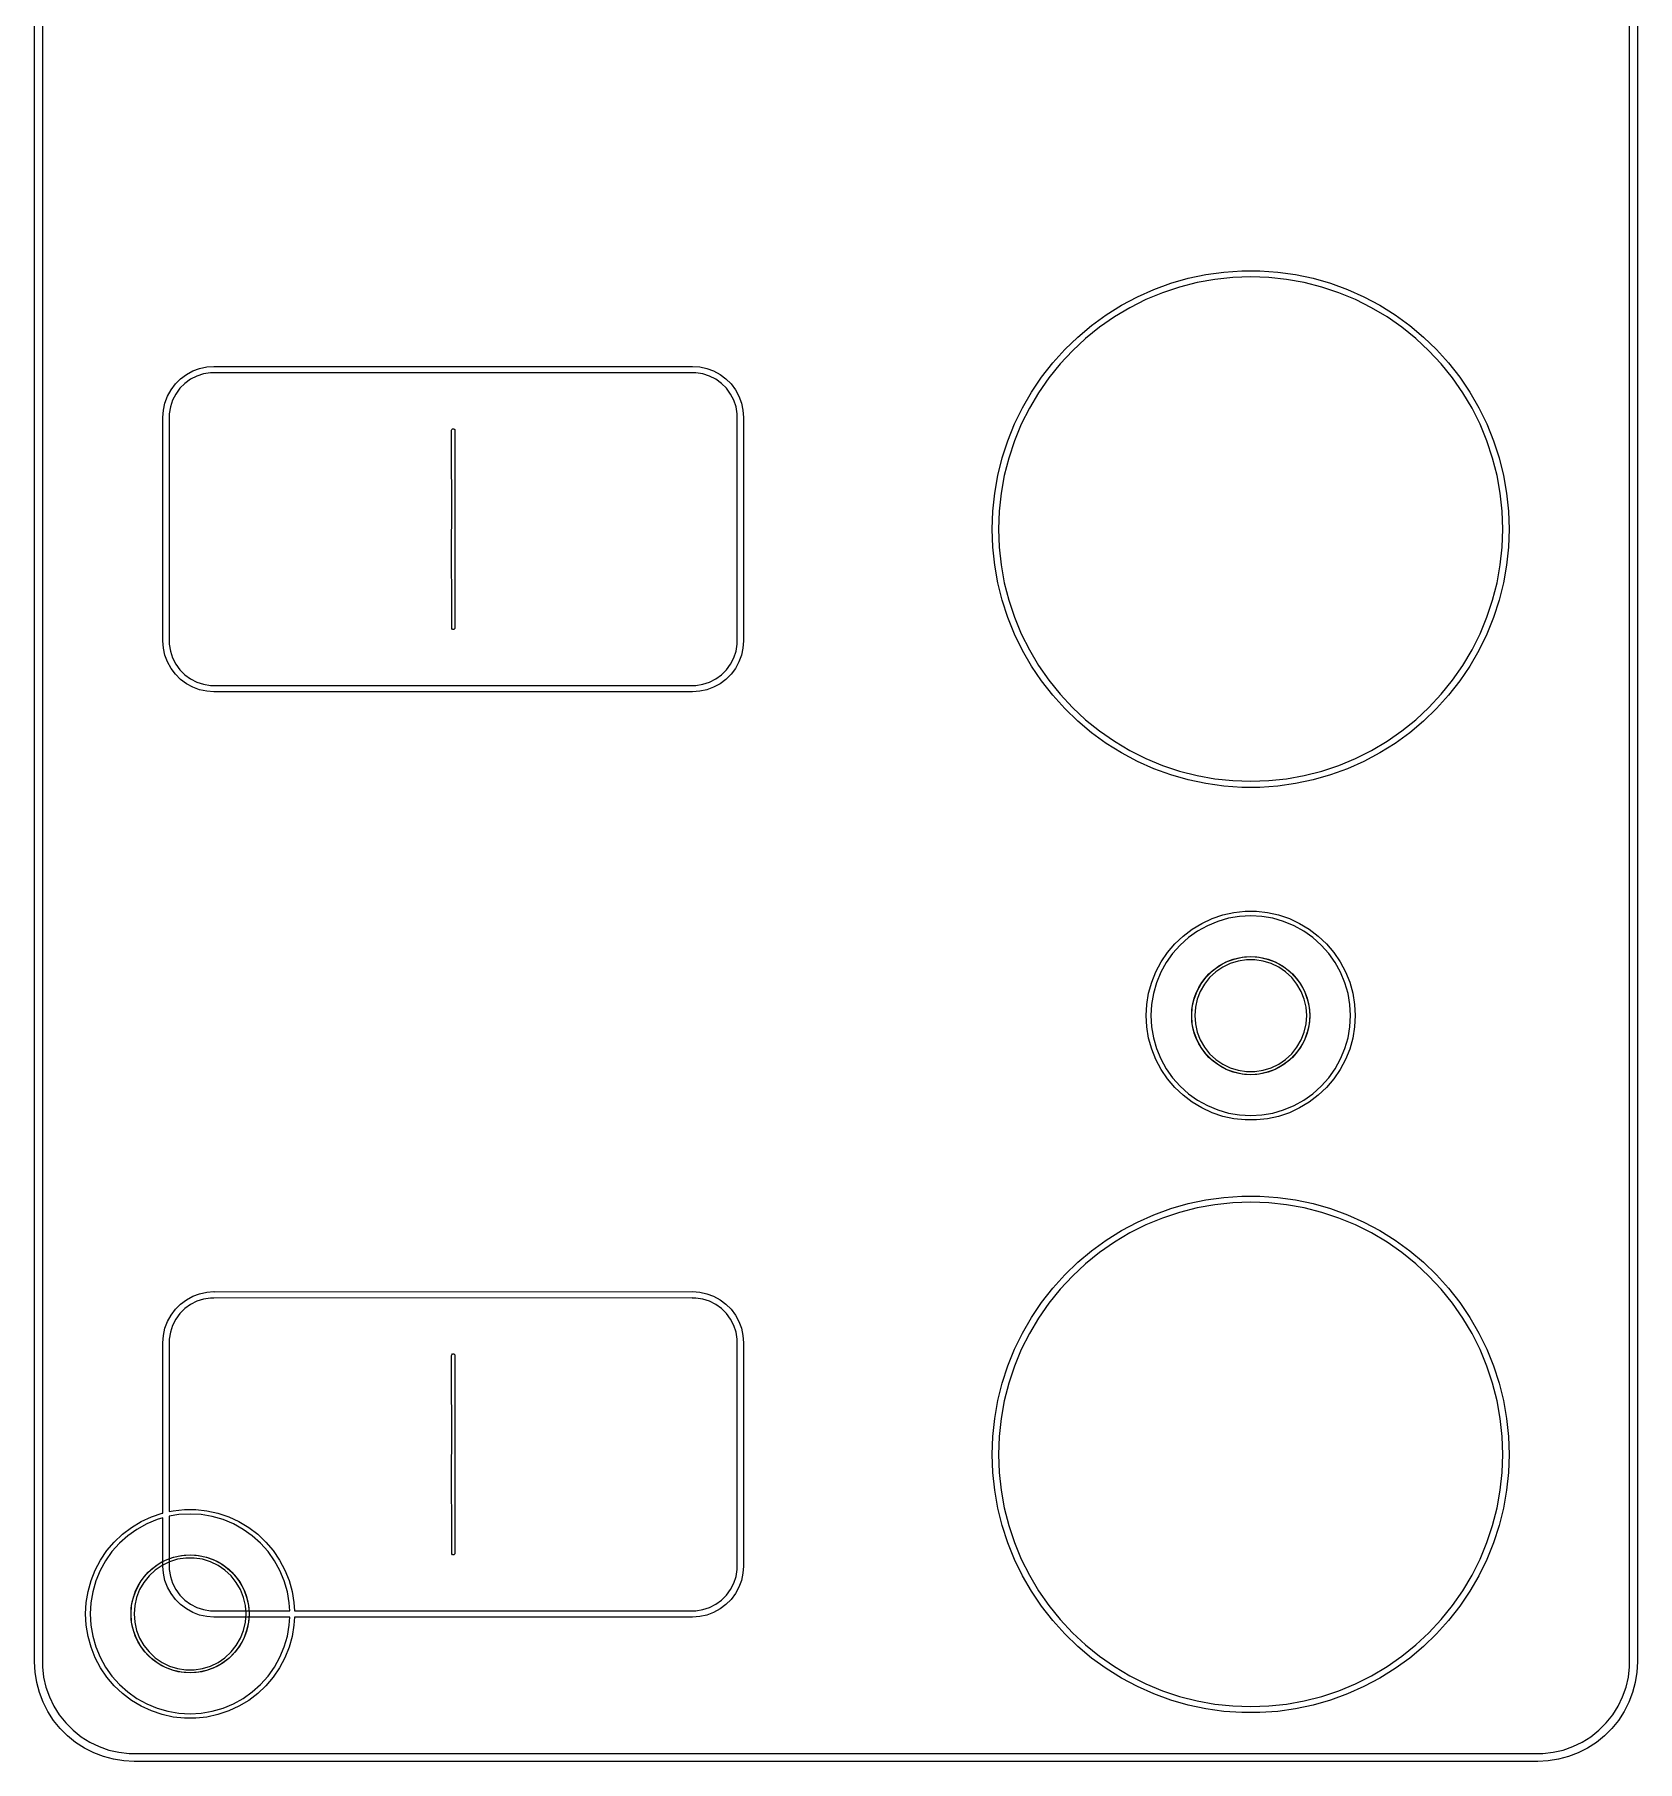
# Model space of a CAD drawing. Extents: x -25 to 25, y -54 to 54.
# Drawn here: x -25.1 to 25.1, y -54.1 to 0 of the extents above; entities that cross this region are included whole.
import ezdxf

# ---------------------------------------------------------------- set-up
doc = ezdxf.new("R2010")
doc.units = 0
doc.layers.add('BLACK', color=7, linetype='Continuous')
doc.layers.add('layer 1', color=1, linetype='Continuous', lineweight=25, true_color=0xff0000)

# ---------------------------------------------------------------- blocks, each defined once
blk = doc.blocks.new('block 1')
at = {"layer": 'BLACK', "linetype": 'Continuous', "flags": 128}
blk.add_lwpolyline([(1.837888, 2.710681), (2.12019, 2.496081), (2.377635, 2.252216), (2.607205, 1.981946), (2.806207, 1.688439), (2.972309, 1.375137), (3.103564, 1.045713), (3.198432, 0.704028), (3.255802, 0.35409), (3.275, 0), (3.255802, -0.35409), (3.198432, -0.704028), (3.103564, -1.045713), (2.972309, -1.375137), (2.806207, -1.688439), (2.607205, -1.981946), (2.377635, -2.252216), (2.12019, -2.496081), (1.837888, -2.710681), (1.534038, -2.893502), (1.212202, -3.042399), (0.876155, -3.155626), (0.529836, -3.231857), (0.177305, -3.270197), (-0.177305, -3.270197), (-0.529836, -3.231857), (-0.876155, -3.155626), (-1.212202, -3.042399), (-1.534038, -2.893502), (-1.837888, -2.710681), (-2.12019, -2.496081), (-2.377635, -2.252216), (-2.607205, -1.981946), (-2.806207, -1.688439), (-2.972309, -1.375137), (-3.103564, -1.045713), (-3.198432, -0.704028), (-3.255802, -0.35409), (-3.275, 0), (-3.255802, 0.35409), (-3.198432, 0.704028), (-3.103564, 1.045713), (-2.972309, 1.375137), (-2.806207, 1.688439), (-2.607205, 1.981946), (-2.377635, 2.252216), (-2.12019, 2.496081), (-1.837888, 2.710681), (-1.534038, 2.893502), (-1.212202, 3.042399), (-0.876155, 3.155626), (-0.529836, 3.231857), (-0.177305, 3.270197), (0.177305, 3.270197), (0.529836, 3.231857), (0.876155, 3.155626), (1.212202, 3.042399), (1.534038, 2.893502), (1.837888, 2.710681)], dxfattribs=at)
blk = doc.blocks.new('block 2')
at = {"layer": 'BLACK', "linetype": 'Continuous', "flags": 128}
blk.add_lwpolyline([(-1.581117, 0.761426), (-1.676941, 0.517268), (-1.735306, 0.261555), (-1.754907, 0), (-1.735306, -0.261555), (-1.676941, -0.517268), (-1.581117, -0.761426), (-1.449972, -0.988574), (-1.286438, -1.19364), (-1.094167, -1.372042), (-0.877453, -1.519794), (-0.64114, -1.633597), (-0.390504, -1.710908), (-0.131144, -1.75), (0.131144, -1.75), (0.390504, -1.710908), (0.64114, -1.633597), (0.877454, -1.519794), (1.094167, -1.372042), (1.286438, -1.19364), (1.449972, -0.988574), (1.581117, -0.761426), (1.676941, -0.517268), (1.735306, -0.261555), (1.754907, 0), (1.735306, 0.261555), (1.676941, 0.517268), (1.581117, 0.761426), (1.449972, 0.988574), (1.286438, 1.19364), (1.094167, 1.372042), (0.877454, 1.519794), (0.64114, 1.633597), (0.390504, 1.710908), (0.131144, 1.75), (-0.131144, 1.75), (-0.390504, 1.710908), (-0.64114, 1.633597), (-0.877453, 1.519794), (-1.094167, 1.372042), (-1.286438, 1.19364), (-1.449972, 0.988574)], close=True, dxfattribs=at)

msp = doc.modelspace()

# ---------------------------------------------------------------- linework, layer by layer
at = {"layer": 'BLACK', "linetype": 'Continuous'}
for p, q in [((-25.122599, -50.989479), (-25.125, 51)), ((-24.877402, 50.98948), (-24.875, -51)), ((24.877401, -50.989479), (24.875, 51)), ((25.122598, 50.98948), (25.125, -51)), ((11.040434, -7.640605), (11.593451, -7.523057)), ((11.593451, -7.523057), (12.15332, -7.444373)), ((12.15332, -7.444373), (12.717315, -7.404934)), ((12.717315, -7.404934), (13.282687, -7.404934)), ((13.282687, -7.404934), (13.846682, -7.444373)), ((13.846682, -7.444373), (14.406551, -7.523057)), ((14.406551, -7.523057), (14.959568, -7.640605)), ((9.449195, -8.219768), (9.965688, -7.989811)), ((10.237474, -8.093378), (9.71613, -8.309325)), ((9.965688, -7.989811), (10.496963, -7.796442)), ((10.772895, -7.915173), (10.237474, -8.093378)), ((10.496963, -7.796442), (11.040434, -7.640605)), ((11.319665, -7.775618), (10.772895, -7.915173)), ((11.874997, -7.675425), (11.319665, -7.775618)), ((12.436062, -7.615104), (11.874997, -7.675425)), ((13.000001, -7.594963), (12.436062, -7.615104)), ((13.56394, -7.615104), (13.000001, -7.594963)), ((14.125005, -7.675425), (13.56394, -7.615104)), ((14.680337, -7.775618), (14.125005, -7.675425)), ((15.227107, -7.915173), (14.680337, -7.775618)), ((14.959568, -7.640605), (15.503039, -7.796442)), ((15.762528, -8.093378), (15.227107, -7.915173)), ((15.503039, -7.796442), (16.034314, -7.989811)), ((16.283872, -8.309325), (15.762528, -8.093378)), ((16.034314, -7.989811), (16.550807, -8.219768)), ((8.470538, -8.784796), (8.950001, -8.485194)), ((9.21152, -8.561915), (8.726215, -8.84986)), ((8.950001, -8.485194), (9.449195, -8.219768)), ((9.71613, -8.309325), (9.21152, -8.561915)), ((16.788482, -8.561915), (16.283872, -8.309325)), ((16.550807, -8.219768), (17.050001, -8.485194)), ((17.273787, -8.84986), (16.788482, -8.561915)), ((17.050001, -8.485194), (17.529464, -8.784796)), ((7.580043, -9.480527), (8.013143, -9.117113)), ((8.262689, -9.171692), (7.823303, -9.525772)), ((8.013143, -9.117113), (8.470538, -8.784796)), ((8.726215, -8.84986), (8.262689, -9.171692)), ((17.737313, -9.171692), (17.273787, -8.84986)), ((17.529464, -8.784796), (17.986859, -9.117113)), ((18.176699, -9.525772), (17.737313, -9.171692)), ((17.986859, -9.117113), (18.419959, -9.480527)), ((7.173349, -9.873267), (7.580043, -9.480527)), ((7.823303, -9.525772), (7.410296, -9.910295)), ((18.589706, -9.910295), (18.176699, -9.525772)), ((18.419959, -9.480527), (18.826653, -9.873267)), ((6.795041, -10.29342), (7.173349, -9.873267)), ((7.410296, -9.910295), (7.025773, -10.323302)), ((18.974229, -10.323302), (18.589706, -9.910295)), ((18.826653, -9.873267), (19.204961, -10.29342)), ((-20.7092, -10.952222), (-20.547778, -10.7908)), ((-20.547778, -10.7908), (-20.365026, -10.653994)), ((-20.23376, -10.802612), (-20.412039, -10.932139)), ((-20.365026, -10.653994), (-20.164664, -10.544588)), ((-20.037414, -10.702568), (-20.23376, -10.802612)), ((-20.164664, -10.544588), (-19.950772, -10.46481)), ((-19.827834, -10.634472), (-20.037414, -10.702568)), ((-19.950772, -10.46481), (-19.727704, -10.416285)), ((-19.610182, -10.599999), (-19.827834, -10.634472)), ((-19.727704, -10.416285), (-19.5, -10.399999)), ((-19.50001, -10.599999), (-19.610182, -10.599999)), ((-19.5, -10.6), (-19.50001, -10.599999)), ((-19.5, -10.399999), (-19.5, -10.4)), ((-19.5, -10.4), (-19.492844, -10.401917)), ((-4.507157, -10.598082), (-19.5, -10.6)), ((-19.492844, -10.401917), (-4.5, -10.4)), ((-4.5, -10.6), (-4.507157, -10.598082)), ((-4.5, -10.4), (-4.272296, -10.416286)), ((-4.389818, -10.6), (-4.5, -10.6)), ((-4.172166, -10.634473), (-4.389818, -10.6)), ((-4.272296, -10.416286), (-4.049228, -10.464811)), ((-3.962587, -10.702569), (-4.172166, -10.634473)), ((-4.049228, -10.464811), (-3.835336, -10.544589)), ((-3.76624, -10.802613), (-3.962587, -10.702569)), ((-3.835336, -10.544589), (-3.634975, -10.653994)), ((-3.587961, -10.93214), (-3.76624, -10.802613)), ((-3.634975, -10.653994), (-3.452223, -10.790801)), ((-3.452223, -10.790801), (-3.290801, -10.952223)), ((6.130811, -11.207654), (6.446963, -10.738939)), ((6.671693, -10.762688), (6.349861, -11.226214)), ((6.446963, -10.738939), (6.795041, -10.29342)), ((7.025773, -10.323302), (6.671693, -10.762688)), ((19.328309, -10.762688), (18.974229, -10.323302)), ((19.204961, -10.29342), (19.553039, -10.738939)), ((19.650141, -11.226214), (19.328309, -10.762688)), ((19.553039, -10.738939), (19.869191, -11.207654)), ((-21.03519, -11.549228), (-20.955412, -11.335336)), ((-20.955412, -11.335336), (-20.846006, -11.134974)), ((-20.846006, -11.134974), (-20.7092, -10.952222)), ((-20.697388, -11.26624), (-20.797432, -11.462586)), ((-20.567861, -11.087961), (-20.697388, -11.26624)), ((-20.412039, -10.932139), (-20.567861, -11.087961)), ((-3.43214, -11.087961), (-3.587961, -10.93214)), ((-3.302613, -11.26624), (-3.43214, -11.087961)), ((-3.202569, -11.462587), (-3.302613, -11.26624)), ((-3.290801, -10.952223), (-3.153994, -11.134975)), ((-3.153994, -11.134975), (-3.044589, -11.335336)), ((-3.044589, -11.335336), (-2.964811, -11.549228)), ((5.848125, -11.69728), (6.130811, -11.207654)), ((6.349861, -11.226214), (6.061916, -11.711519)), ((19.938086, -11.711519), (19.650141, -11.226214)), ((19.869191, -11.207654), (20.151877, -11.69728)), ((-21.100001, -12), (-21.083715, -11.772296)), ((-21.083715, -11.772296), (-21.03519, -11.549228)), ((-20.865528, -11.672166), (-20.900001, -11.889818)), ((-20.900001, -11.889818), (-20.900001, -12)), ((-20.797432, -11.462586), (-20.865528, -11.672166)), ((-3.134473, -11.672166), (-3.202569, -11.462587)), ((-3.1, -11.889818), (-3.134473, -11.672166)), ((-3.1, -12), (-3.1, -11.889818)), ((-2.964811, -11.549228), (-2.916286, -11.772296)), ((-2.916286, -11.772296), (-2.9, -12)), ((5.600283, -12.205433), (5.848125, -11.69728)), ((6.061916, -11.711519), (5.809326, -12.216129)), ((20.190676, -12.216129), (19.938086, -11.711519)), ((20.151877, -11.69728), (20.399719, -12.205433)), ((-21.098088, -18.992861), (-21.100001, -12)), ((-20.900001, -12), (-20.901915, -12.007142)), ((-20.901915, -12.007142), (-20.900002, -18.999996)), ((-12.05, -12.4), (-12.046194, -12.380866)), ((-12.046241, -15.481099), (-12.05, -12.4)), ((-12.046194, -12.380866), (-12.019134, -12.353806)), ((-12.019134, -12.353806), (-11.980866, -12.353806)), ((-11.980866, -12.353806), (-11.953806, -12.380866)), ((-11.953806, -12.380866), (-11.95, -15.5)), ((-3.098087, -18.992857), (-3.1, -12)), ((-2.9, -12), (-2.901914, -12.007142)), ((-2.901914, -12.007142), (-2.9, -19)), ((5.388491, -12.729637), (5.600283, -12.205433)), ((5.809326, -12.216129), (5.593379, -12.737473)), ((20.406623, -12.737473), (20.190676, -12.216129)), ((20.399719, -12.205433), (20.611511, -12.729637)), ((5.213781, -13.267337), (5.388491, -12.729637)), ((5.593379, -12.737473), (5.415174, -13.272894)), ((20.584828, -13.272894), (20.406623, -12.737473)), ((20.611511, -12.729637), (20.786221, -13.267337)), ((5.077005, -13.815915), (5.213781, -13.267337)), ((5.415174, -13.272894), (5.275619, -13.819664)), ((20.724383, -13.819664), (20.584828, -13.272894)), ((20.786221, -13.267337), (20.922997, -13.815915)), ((4.97883, -14.372698), (5.077005, -13.815915)), ((5.275619, -13.819664), (5.175426, -14.374996)), ((20.824576, -14.374996), (20.724383, -13.819664)), ((20.922997, -13.815915), (21.021172, -14.372698)), ((4.919732, -14.934973), (4.97883, -14.372698)), ((5.175426, -14.374996), (5.115105, -14.936061)), ((20.884897, -14.936061), (20.824576, -14.374996)), ((21.021172, -14.372698), (21.08027, -14.934973)), ((4.900001, -15.5), (4.919732, -14.934973)), ((5.115105, -14.936061), (5.094964, -15.5)), ((20.905038, -15.5), (20.884897, -14.936061)), ((21.08027, -14.934973), (21.100001, -15.5)), ((-12.05, -15.5), (-12.046241, -15.481099)), ((-12.046194, -18.619134), (-12.05, -15.5)), ((-11.95, -15.5), (-11.95376, -15.5189)), ((-11.95376, -15.5189), (-11.95, -18.6)), ((4.919732, -16.065027), (4.900001, -15.5)), ((5.094964, -15.5), (5.115105, -16.063939)), ((20.884897, -16.063939), (20.905038, -15.5)), ((21.100001, -15.5), (21.08027, -16.065027)), ((4.97883, -16.627302), (4.919732, -16.065027)), ((5.115105, -16.063939), (5.175426, -16.625004)), ((20.824576, -16.625004), (20.884897, -16.063939)), ((21.08027, -16.065027), (21.021172, -16.627302)), ((5.077005, -17.184085), (4.97883, -16.627302)), ((5.175426, -16.625004), (5.275619, -17.180336)), ((20.724383, -17.180336), (20.824576, -16.625004)), ((21.021172, -16.627302), (20.922997, -17.184085)), ((5.213781, -17.732663), (5.077005, -17.184085)), ((5.275619, -17.180336), (5.415174, -17.727106)), ((20.584828, -17.727106), (20.724383, -17.180336)), ((20.922997, -17.184085), (20.786221, -17.732663)), ((5.388491, -18.270363), (5.213781, -17.732663)), ((5.415174, -17.727106), (5.593379, -18.262527)), ((20.406623, -18.262527), (20.584828, -17.727106)), ((20.786221, -17.732663), (20.611511, -18.270363)), ((5.600283, -18.794567), (5.388491, -18.270363)), ((5.593379, -18.262527), (5.809326, -18.783871)), ((20.190676, -18.783871), (20.406623, -18.262527)), ((20.611511, -18.270363), (20.399719, -18.794567)), ((-12.019134, -18.646194), (-12.046194, -18.619134)), ((-11.980866, -18.646194), (-12.019134, -18.646194)), ((-11.953806, -18.619134), (-11.980866, -18.646194)), ((-11.95, -18.6), (-11.953806, -18.619134)), ((5.848125, -19.30272), (5.600283, -18.794567)), ((5.809326, -18.783871), (6.061916, -19.288481)), ((19.938086, -19.288481), (20.190676, -18.783871)), ((20.399719, -18.794567), (20.151877, -19.30272)), ((-21.1, -19), (-21.098088, -18.992861)), ((-21.083714, -19.227704), (-21.1, -19)), ((-21.035189, -19.450772), (-21.083714, -19.227704)), ((-20.955411, -19.664664), (-21.035189, -19.450772)), ((-20.900002, -18.999996), (-20.9, -19)), ((-20.9, -19), (-20.9, -19.110182)), ((-20.9, -19.110182), (-20.865527, -19.327834)), ((-20.865527, -19.327834), (-20.797431, -19.537413)), ((-3.202569, -19.537413), (-3.134473, -19.327834)), ((-3.134473, -19.327834), (-3.1, -19.110182)), ((-3.1, -19), (-3.098087, -18.992857)), ((-3.1, -19.110182), (-3.1, -19)), ((-2.964811, -19.450772), (-3.044589, -19.664664)), ((-2.916286, -19.227704), (-2.964811, -19.450772)), ((-2.9, -19), (-2.916286, -19.227704)), ((6.130811, -19.792346), (5.848125, -19.30272)), ((6.061916, -19.288481), (6.349861, -19.773786)), ((19.650141, -19.773786), (19.938086, -19.288481)), ((20.151877, -19.30272), (19.869191, -19.792346)), ((-20.846006, -19.865025), (-20.955411, -19.664664)), ((-20.709199, -20.047777), (-20.846006, -19.865025)), ((-20.797431, -19.537413), (-20.697387, -19.73376)), ((-20.697387, -19.73376), (-20.56786, -19.912039)), ((-20.56786, -19.912039), (-20.412039, -20.06786)), ((-3.587961, -20.06786), (-3.43214, -19.912039)), ((-3.43214, -19.912039), (-3.302613, -19.73376)), ((-3.302613, -19.73376), (-3.202569, -19.537413)), ((-3.153994, -19.865025), (-3.290801, -20.047777)), ((-3.044589, -19.664664), (-3.153994, -19.865025)), ((6.446963, -20.261061), (6.130811, -19.792346)), ((6.349861, -19.773786), (6.671693, -20.237312)), ((19.328309, -20.237312), (19.650141, -19.773786)), ((19.869191, -19.792346), (19.553039, -20.261061)), ((-20.547777, -20.209199), (-20.709199, -20.047777)), ((-20.365025, -20.346006), (-20.547777, -20.209199)), ((-20.412039, -20.06786), (-20.23376, -20.197387)), ((-20.164664, -20.455411), (-20.365025, -20.346006)), ((-20.23376, -20.197387), (-20.037413, -20.297431)), ((-19.950772, -20.535189), (-20.164664, -20.455411)), ((-20.037413, -20.297431), (-19.827834, -20.365527)), ((-19.727704, -20.583714), (-19.950772, -20.535189)), ((-19.827834, -20.365527), (-19.610182, -20.4)), ((-19.610182, -20.4), (-19.5, -20.4)), ((-19.5, -20.4), (-19.492844, -20.401917)), ((-19.492844, -20.401917), (-4.5, -20.4)), ((-4.5, -20.4), (-4.389818, -20.4)), ((-4.389818, -20.4), (-4.172166, -20.365527)), ((-4.049228, -20.535189), (-4.272296, -20.583714)), ((-4.172166, -20.365527), (-3.962587, -20.297431)), ((-3.835336, -20.455411), (-4.049228, -20.535189)), ((-3.962587, -20.297431), (-3.76624, -20.197387)), ((-3.634975, -20.346006), (-3.835336, -20.455411)), ((-3.76624, -20.197387), (-3.587961, -20.06786)), ((-3.452223, -20.209199), (-3.634975, -20.346006)), ((-3.290801, -20.047777), (-3.452223, -20.209199)), ((6.795041, -20.70658), (6.446963, -20.261061)), ((6.671693, -20.237312), (7.025773, -20.676698)), ((18.974229, -20.676698), (19.328309, -20.237312)), ((19.553039, -20.261061), (19.204961, -20.70658)), ((-19.5, -20.6), (-19.727704, -20.583714)), ((-4.507157, -20.598082), (-19.5, -20.6)), ((-4.5, -20.6), (-4.507157, -20.598082)), ((-4.272296, -20.583714), (-4.5, -20.6)), ((7.173349, -21.126733), (6.795041, -20.70658)), ((7.025773, -20.676698), (7.410296, -21.089705)), ((7.410296, -21.089705), (7.823303, -21.474228)), ((18.176699, -21.474228), (18.589706, -21.089705)), ((18.589706, -21.089705), (18.974229, -20.676698)), ((19.204961, -20.70658), (18.826653, -21.126733)), ((7.580043, -21.519473), (7.173349, -21.126733)), ((8.013143, -21.882887), (7.580043, -21.519473)), ((7.823303, -21.474228), (8.262689, -21.828308)), ((17.737313, -21.828308), (18.176699, -21.474228)), ((18.419959, -21.519473), (17.986859, -21.882887)), ((18.826653, -21.126733), (18.419959, -21.519473)), ((8.470538, -22.215204), (8.013143, -21.882887)), ((8.262689, -21.828308), (8.726215, -22.15014)), ((8.726215, -22.15014), (9.21152, -22.438085)), ((16.788482, -22.438085), (17.273787, -22.15014)), ((17.273787, -22.15014), (17.737313, -21.828308)), ((17.986859, -21.882887), (17.529464, -22.215204)), ((8.950001, -22.514806), (8.470538, -22.215204)), ((9.449195, -22.780232), (8.950001, -22.514806)), ((9.21152, -22.438085), (9.71613, -22.690675)), ((9.71613, -22.690675), (10.237474, -22.906622)), ((15.762528, -22.906622), (16.283872, -22.690675)), ((16.283872, -22.690675), (16.788482, -22.438085)), ((17.050001, -22.514806), (16.550807, -22.780232)), ((17.529464, -22.215204), (17.050001, -22.514806)), ((9.965688, -23.010189), (9.449195, -22.780232)), ((10.496963, -23.203558), (9.965688, -23.010189)), ((10.237474, -22.906622), (10.772895, -23.084827)), ((11.040434, -23.359395), (10.496963, -23.203558)), ((10.772895, -23.084827), (11.319665, -23.224382)), ((11.319665, -23.224382), (11.874997, -23.324575)), ((14.125005, -23.324575), (14.680337, -23.224382)), ((14.680337, -23.224382), (15.227107, -23.084827)), ((15.503039, -23.203558), (14.959568, -23.359395)), ((15.227107, -23.084827), (15.762528, -22.906622)), ((16.034314, -23.010189), (15.503039, -23.203558)), ((16.550807, -22.780232), (16.034314, -23.010189)), ((11.593451, -23.476943), (11.040434, -23.359395)), ((12.15332, -23.555627), (11.593451, -23.476943)), ((11.874997, -23.324575), (12.436062, -23.384896)), ((12.717315, -23.595066), (12.15332, -23.555627)), ((12.436062, -23.384896), (13.000001, -23.405037)), ((13.282687, -23.595066), (12.717315, -23.595066)), ((13.000001, -23.405037), (13.56394, -23.384896)), ((13.846682, -23.555627), (13.282687, -23.595066)), ((13.56394, -23.384896), (14.125005, -23.324575)), ((14.406551, -23.476943), (13.846682, -23.555627)), ((14.959568, -23.359395), (14.406551, -23.476943)), ((9.965688, -36.989811), (10.496963, -36.796442)), ((10.496963, -36.796442), (11.040434, -36.640605)), ((11.319665, -36.775618), (10.772895, -36.915173)), ((11.040434, -36.640605), (11.593451, -36.523057)), ((11.874997, -36.675425), (11.319665, -36.775618)), ((11.593451, -36.523057), (12.15332, -36.444373)), ((12.436062, -36.615104), (11.874997, -36.675425)), ((12.15332, -36.444373), (12.717315, -36.404934)), ((13.000001, -36.594963), (12.436062, -36.615104)), ((12.717315, -36.404934), (13.282687, -36.404934)), ((13.56394, -36.615104), (13.000001, -36.594963)), ((13.282687, -36.404934), (13.846682, -36.444373)), ((14.125005, -36.675425), (13.56394, -36.615104)), ((13.846682, -36.444373), (14.406551, -36.523057)), ((14.680337, -36.775618), (14.125005, -36.675425)), ((14.406551, -36.523057), (14.959568, -36.640605)), ((15.227107, -36.915173), (14.680337, -36.775618)), ((14.959568, -36.640605), (15.503039, -36.796442)), ((15.503039, -36.796442), (16.034314, -36.989811)), ((8.950001, -37.485194), (9.449195, -37.219768)), ((9.71613, -37.309325), (9.21152, -37.561915)), ((9.449195, -37.219768), (9.965688, -36.989811)), ((10.237474, -37.093378), (9.71613, -37.309325)), ((10.772895, -36.915173), (10.237474, -37.093378)), ((15.762528, -37.093378), (15.227107, -36.915173)), ((16.283872, -37.309325), (15.762528, -37.093378)), ((16.034314, -36.989811), (16.550807, -37.219768)), ((16.788482, -37.561915), (16.283872, -37.309325)), ((16.550807, -37.219768), (17.050001, -37.485194)), ((8.013143, -38.117113), (8.470538, -37.784796)), ((8.726215, -37.84986), (8.262689, -38.171692)), ((8.470538, -37.784796), (8.950001, -37.485194)), ((9.21152, -37.561915), (8.726215, -37.84986)), ((17.273787, -37.84986), (16.788482, -37.561915)), ((17.050001, -37.485194), (17.529464, -37.784796)), ((17.737313, -38.171692), (17.273787, -37.84986)), ((17.529464, -37.784796), (17.986859, -38.117113)), ((7.580043, -38.480527), (8.013143, -38.117113)), ((8.262689, -38.171692), (7.823303, -38.525772)), ((18.176699, -38.525772), (17.737313, -38.171692)), ((17.986859, -38.117113), (18.419959, -38.480527)), ((6.795041, -39.29342), (7.173349, -38.873267)), ((7.410296, -38.910295), (7.025773, -39.323302)), ((7.173349, -38.873267), (7.580043, -38.480527)), ((7.823303, -38.525772), (7.410296, -38.910295)), ((18.589706, -38.910295), (18.176699, -38.525772)), ((18.419959, -38.480527), (18.826653, -38.873267)), ((18.974229, -39.323302), (18.589706, -38.910295)), ((18.826653, -38.873267), (19.204961, -39.29342)), ((-20.164664, -39.544588), (-19.950772, -39.46481)), ((-19.950772, -39.46481), (-19.727704, -39.416285)), ((-19.727704, -39.416285), (-19.5, -39.399999)), ((-19.5, -39.399999), (-19.5, -39.4)), ((-19.5, -39.4), (-19.492844, -39.401917)), ((-19.492844, -39.401917), (-4.5, -39.4)), ((-4.5, -39.4), (-4.272296, -39.416286)), ((-4.272296, -39.416286), (-4.049228, -39.464811)), ((-4.049228, -39.464811), (-3.835336, -39.544589)), ((6.446963, -39.738939), (6.795041, -39.29342)), ((7.025773, -39.323302), (6.671693, -39.762688)), ((19.328309, -39.762688), (18.974229, -39.323302)), ((19.204961, -39.29342), (19.553039, -39.738939)), ((-20.846006, -40.134974), (-20.7092, -39.952222)), ((-20.7092, -39.952222), (-20.547778, -39.7908)), ((-20.412039, -39.932139), (-20.567861, -40.087961)), ((-20.547778, -39.7908), (-20.365026, -39.653994)), ((-20.23376, -39.802612), (-20.412039, -39.932139)), ((-20.365026, -39.653994), (-20.164664, -39.544588)), ((-20.037414, -39.702568), (-20.23376, -39.802612)), ((-19.827834, -39.634472), (-20.037414, -39.702568)), ((-19.610182, -39.599999), (-19.827834, -39.634472)), ((-19.50001, -39.599999), (-19.610182, -39.599999)), ((-19.5, -39.6), (-19.50001, -39.599999)), ((-4.507157, -39.598082), (-19.5, -39.6)), ((-4.5, -39.6), (-4.507157, -39.598082)), ((-4.389818, -39.6), (-4.5, -39.6)), ((-4.172166, -39.634473), (-4.389818, -39.6)), ((-3.962587, -39.702569), (-4.172166, -39.634473)), ((-3.76624, -39.802613), (-3.962587, -39.702569)), ((-3.835336, -39.544589), (-3.634975, -39.653994)), ((-3.587961, -39.93214), (-3.76624, -39.802613)), ((-3.634975, -39.653994), (-3.452223, -39.790801)), ((-3.43214, -40.087961), (-3.587961, -39.93214)), ((-3.452223, -39.790801), (-3.290801, -39.952223)), ((-3.290801, -39.952223), (-3.153994, -40.134975)), ((6.130811, -40.207654), (6.446963, -39.738939)), ((6.671693, -39.762688), (6.349861, -40.226214)), ((19.650141, -40.226214), (19.328309, -39.762688)), ((19.553039, -39.738939), (19.869191, -40.207654)), ((-21.083715, -40.772296), (-21.03519, -40.549228)), ((-21.03519, -40.549228), (-20.955412, -40.335336)), ((-20.955412, -40.335336), (-20.846006, -40.134974)), ((-20.797432, -40.462586), (-20.865528, -40.672166)), ((-20.697388, -40.26624), (-20.797432, -40.462586)), ((-20.567861, -40.087961), (-20.697388, -40.26624)), ((-3.302613, -40.26624), (-3.43214, -40.087961)), ((-3.202569, -40.462587), (-3.302613, -40.26624)), ((-3.134473, -40.672166), (-3.202569, -40.462587)), ((-3.153994, -40.134975), (-3.044589, -40.335336)), ((-3.044589, -40.335336), (-2.964811, -40.549228)), ((-2.964811, -40.549228), (-2.916286, -40.772296)), ((5.848125, -40.69728), (6.130811, -40.207654)), ((6.349861, -40.226214), (6.061916, -40.711519)), ((19.938086, -40.711519), (19.650141, -40.226214)), ((19.869191, -40.207654), (20.151877, -40.69728)), ((-21.100001, -41), (-21.083715, -40.772296)), ((-21.098541, -46.338295), (-21.100001, -41)), ((-20.900001, -41), (-20.901915, -41.007142)), ((-20.901915, -41.007142), (-20.900468, -46.294696)), ((-20.865528, -40.672166), (-20.900001, -40.889818)), ((-20.900001, -40.889818), (-20.900001, -41)), ((-3.1, -40.889818), (-3.134473, -40.672166)), ((-3.1, -41), (-3.1, -40.889818)), ((-3.098087, -47.992857), (-3.1, -41)), ((-2.916286, -40.772296), (-2.9, -41)), ((-2.9, -41), (-2.901914, -41.007142)), ((-2.901914, -41.007142), (-2.9, -48)), ((5.600283, -41.205433), (5.848125, -40.69728)), ((6.061916, -40.711519), (5.809326, -41.216129)), ((20.190676, -41.216129), (19.938086, -40.711519)), ((20.151877, -40.69728), (20.399719, -41.205433)), ((-12.05, -41.4), (-12.046194, -41.380866)), ((-12.046241, -44.481099), (-12.05, -41.4)), ((-12.046194, -41.380866), (-12.019134, -41.353806)), ((-12.019134, -41.353806), (-11.980866, -41.353806)), ((-11.980866, -41.353806), (-11.953806, -41.380866)), ((-11.953806, -41.380866), (-11.95, -44.5)), ((5.388491, -41.729637), (5.600283, -41.205433)), ((5.809326, -41.216129), (5.593379, -41.737473)), ((20.406623, -41.737473), (20.190676, -41.216129)), ((20.399719, -41.205433), (20.611511, -41.729637)), ((5.213781, -42.267337), (5.388491, -41.729637)), ((5.593379, -41.737473), (5.415174, -42.272894)), ((20.584828, -42.272894), (20.406623, -41.737473)), ((20.611511, -41.729637), (20.786221, -42.267337)), ((5.077005, -42.815915), (5.213781, -42.267337)), ((5.415174, -42.272894), (5.275619, -42.819664)), ((20.724383, -42.819664), (20.584828, -42.272894)), ((20.786221, -42.267337), (20.922997, -42.815915)), ((4.97883, -43.372698), (5.077005, -42.815915)), ((5.275619, -42.819664), (5.175426, -43.374996)), ((20.824576, -43.374996), (20.724383, -42.819664)), ((20.922997, -42.815915), (21.021172, -43.372698)), ((4.919732, -43.934973), (4.97883, -43.372698)), ((5.175426, -43.374996), (5.115105, -43.936061)), ((20.884897, -43.936061), (20.824576, -43.374996)), ((21.021172, -43.372698), (21.08027, -43.934973)), ((4.900001, -44.5), (4.919732, -43.934973)), ((5.115105, -43.936061), (5.094964, -44.5)), ((20.905038, -44.5), (20.884897, -43.936061)), ((21.08027, -43.934973), (21.100001, -44.5)), ((-12.05, -44.5), (-12.046241, -44.481099)), ((-12.046194, -47.619134), (-12.05, -44.5)), ((-11.95, -44.5), (-11.95376, -44.5189)), ((-11.95376, -44.5189), (-11.95, -47.6)), ((4.919732, -45.065027), (4.900001, -44.5)), ((5.094964, -44.5), (5.115105, -45.063939)), ((20.884897, -45.063939), (20.905038, -44.5)), ((21.100001, -44.5), (21.08027, -45.065027)), ((4.97883, -45.627302), (4.919732, -45.065027)), ((5.115105, -45.063939), (5.175426, -45.625004)), ((20.824576, -45.625004), (20.884897, -45.063939)), ((21.08027, -45.065027), (21.021172, -45.627302)), ((5.077005, -46.184085), (4.97883, -45.627302)), ((5.175426, -45.625004), (5.275619, -46.180336)), ((20.724383, -46.180336), (20.824576, -45.625004)), ((21.021172, -45.627302), (20.922997, -46.184085)), ((-21.784038, -46.606498), (-21.462202, -46.457601)), ((-21.283748, -46.545717), (-21.608023, -46.680036)), ((-21.462202, -46.457601), (-21.126155, -46.344374)), ((-21.098498, -46.492347), (-21.283748, -46.545717)), ((-21.126155, -46.344374), (-21.098541, -46.338295)), ((-21.098088, -47.992861), (-21.098498, -46.492347)), ((-20.900468, -46.294696), (-20.779836, -46.268143)), ((-20.60044, -46.389756), (-20.900428, -46.440726)), ((-20.900428, -46.440726), (-20.900002, -47.999996)), ((-20.779836, -46.268143), (-20.427305, -46.229803)), ((-20.25, -46.370076), (-20.60044, -46.389756)), ((-20.427305, -46.229803), (-20.072695, -46.229803)), ((-19.89956, -46.389756), (-20.25, -46.370076)), ((-20.072695, -46.229803), (-19.720164, -46.268143)), ((-19.553526, -46.44855), (-19.89956, -46.389756)), ((-19.720164, -46.268143), (-19.373845, -46.344374)), ((-19.216252, -46.545717), (-19.553526, -46.44855)), ((-19.373845, -46.344374), (-19.037798, -46.457601)), ((-18.891977, -46.680036), (-19.216252, -46.545717)), ((-19.037798, -46.457601), (-18.715962, -46.606498)), ((5.213781, -46.732663), (5.077005, -46.184085)), ((5.275619, -46.180336), (5.415174, -46.727106)), ((20.584828, -46.727106), (20.724383, -46.180336)), ((20.922997, -46.184085), (20.786221, -46.732663)), ((-22.627635, -47.247784), (-22.37019, -47.003919)), ((-22.201476, -47.052927), (-22.46319, -47.28681)), ((-22.37019, -47.003919), (-22.087888, -46.789319)), ((-21.91522, -46.849818), (-22.201476, -47.052927)), ((-22.087888, -46.789319), (-21.784038, -46.606498)), ((-21.608023, -46.680036), (-21.91522, -46.849818)), ((-18.58478, -46.849818), (-18.891977, -46.680036)), ((-18.715962, -46.606498), (-18.412112, -46.789319)), ((-18.298524, -47.052927), (-18.58478, -46.849818)), ((-18.412112, -46.789319), (-18.12981, -47.003919)), ((-18.03681, -47.28681), (-18.298524, -47.052927)), ((-18.12981, -47.003919), (-17.872365, -47.247784)), ((5.388491, -47.270363), (5.213781, -46.732663)), ((5.415174, -46.727106), (5.593379, -47.262527)), ((20.406623, -47.262527), (20.584828, -46.727106)), ((20.786221, -46.732663), (20.611511, -47.270363)), ((-23.056207, -47.811561), (-22.857205, -47.518054)), ((-22.697073, -47.548524), (-22.900182, -47.83478)), ((-22.857205, -47.518054), (-22.627635, -47.247784)), ((-22.46319, -47.28681), (-22.697073, -47.548524)), ((-17.802927, -47.548524), (-18.03681, -47.28681)), ((-17.872365, -47.247784), (-17.642795, -47.518054)), ((-17.599818, -47.83478), (-17.802927, -47.548524)), ((-17.642795, -47.518054), (-17.443793, -47.811561)), ((-12.019134, -47.646194), (-12.046194, -47.619134)), ((-11.953806, -47.619134), (-11.980866, -47.646194)), ((-11.95, -47.6), (-11.953806, -47.619134)), ((5.600283, -47.794567), (5.388491, -47.270363)), ((5.593379, -47.262527), (5.809326, -47.783871)), ((20.190676, -47.783871), (20.406623, -47.262527)), ((20.611511, -47.270363), (20.399719, -47.794567)), ((-23.353564, -48.454287), (-23.222309, -48.124863)), ((-23.222309, -48.124863), (-23.056207, -47.811561)), ((-23.069964, -48.141977), (-23.204283, -48.466252)), ((-22.900182, -47.83478), (-23.069964, -48.141977)), ((-21.1, -48), (-21.098088, -47.992861)), ((-21.083714, -48.227704), (-21.1, -48)), ((-20.900002, -47.999996), (-20.9, -48)), ((-20.9, -48), (-20.9, -48.110182)), ((-20.9, -48.110182), (-20.865527, -48.327834)), ((-17.430036, -48.141977), (-17.599818, -47.83478)), ((-17.443793, -47.811561), (-17.277691, -48.124863)), ((-17.295717, -48.466252), (-17.430036, -48.141977)), ((-17.277691, -48.124863), (-17.146436, -48.454287)), ((-11.980866, -47.646194), (-12.019134, -47.646194)), ((-3.134473, -48.327834), (-3.1, -48.110182)), ((-3.1, -48), (-3.098087, -47.992857)), ((-3.1, -48.110182), (-3.1, -48)), ((-2.9, -48), (-2.916286, -48.227704)), ((5.848125, -48.30272), (5.600283, -47.794567)), ((5.809326, -47.783871), (6.061916, -48.288481)), ((19.938086, -48.288481), (20.190676, -47.783871)), ((20.399719, -47.794567), (20.151877, -48.30272)), ((-23.448432, -48.795972), (-23.353564, -48.454287)), ((-23.204283, -48.466252), (-23.30145, -48.803526)), ((-21.035189, -48.450772), (-21.083714, -48.227704)), ((-20.955411, -48.664664), (-21.035189, -48.450772)), ((-20.846006, -48.865025), (-20.955411, -48.664664)), ((-20.865527, -48.327834), (-20.797431, -48.537413)), ((-20.797431, -48.537413), (-20.697387, -48.73376)), ((-17.19855, -48.803526), (-17.295717, -48.466252)), ((-17.146436, -48.454287), (-17.051568, -48.795972)), ((-3.302613, -48.73376), (-3.202569, -48.537413)), ((-3.202569, -48.537413), (-3.134473, -48.327834)), ((-3.044589, -48.664664), (-3.153994, -48.865025)), ((-2.964811, -48.450772), (-3.044589, -48.664664)), ((-2.916286, -48.227704), (-2.964811, -48.450772)), ((6.130811, -48.792346), (5.848125, -48.30272)), ((6.061916, -48.288481), (6.349861, -48.773786)), ((19.650141, -48.773786), (19.938086, -48.288481)), ((20.151877, -48.30272), (19.869191, -48.792346)), ((-23.525, -49.5), (-23.505802, -49.14591)), ((-23.505802, -49.14591), (-23.448432, -48.795972)), ((-23.360244, -49.14956), (-23.379924, -49.5)), ((-23.30145, -48.803526), (-23.360244, -49.14956)), ((-20.709199, -49.047777), (-20.846006, -48.865025)), ((-20.547777, -49.209199), (-20.709199, -49.047777)), ((-20.697387, -48.73376), (-20.56786, -48.912039)), ((-20.56786, -48.912039), (-20.412039, -49.06786)), ((-20.365025, -49.346006), (-20.547777, -49.209199)), ((-20.412039, -49.06786), (-20.23376, -49.197387)), ((-20.23376, -49.197387), (-20.037413, -49.297431)), ((-17.139756, -49.14956), (-17.19855, -48.803526)), ((-17.125602, -49.401614), (-17.139756, -49.14956)), ((-17.051568, -48.795972), (-16.994198, -49.14591)), ((-16.994198, -49.14591), (-16.980336, -49.401596)), ((-3.962587, -49.297431), (-3.76624, -49.197387)), ((-3.76624, -49.197387), (-3.587961, -49.06786)), ((-3.452223, -49.209199), (-3.634975, -49.346006)), ((-3.587961, -49.06786), (-3.43214, -48.912039)), ((-3.290801, -49.047777), (-3.452223, -49.209199)), ((-3.43214, -48.912039), (-3.302613, -48.73376)), ((-3.153994, -48.865025), (-3.290801, -49.047777)), ((6.446963, -49.261061), (6.130811, -48.792346)), ((6.349861, -48.773786), (6.671693, -49.237312)), ((6.671693, -49.237312), (7.025773, -49.676698)), ((18.974229, -49.676698), (19.328309, -49.237312)), ((19.328309, -49.237312), (19.650141, -48.773786)), ((19.869191, -48.792346), (19.553039, -49.261061)), ((-23.505802, -49.85409), (-23.525, -49.5)), ((-23.379924, -49.5), (-23.360244, -49.85044)), ((-20.164664, -49.455411), (-20.365025, -49.346006)), ((-19.950772, -49.535189), (-20.164664, -49.455411)), ((-20.037413, -49.297431), (-19.827834, -49.365527)), ((-19.727704, -49.583714), (-19.950772, -49.535189)), ((-19.827834, -49.365527), (-19.610182, -49.4)), ((-19.5, -49.6), (-19.727704, -49.583714)), ((-19.610182, -49.4), (-19.5, -49.4)), ((-19.5, -49.4), (-19.492844, -49.401917)), ((-17.125675, -49.599696), (-19.5, -49.6)), ((-19.492844, -49.401917), (-17.125602, -49.401614)), ((-17.139756, -49.85044), (-17.125675, -49.599696)), ((-16.980405, -49.599677), (-16.994198, -49.85409)), ((-4.507157, -49.598082), (-16.980405, -49.599677)), ((-16.980336, -49.401596), (-4.5, -49.4)), ((-4.5, -49.6), (-4.507157, -49.598082)), ((-4.5, -49.4), (-4.389818, -49.4)), ((-4.272296, -49.583714), (-4.5, -49.6)), ((-4.389818, -49.4), (-4.172166, -49.365527)), ((-4.049228, -49.535189), (-4.272296, -49.583714)), ((-4.172166, -49.365527), (-3.962587, -49.297431)), ((-3.835336, -49.455411), (-4.049228, -49.535189)), ((-3.634975, -49.346006), (-3.835336, -49.455411)), ((6.795041, -49.70658), (6.446963, -49.261061)), ((7.173349, -50.126733), (6.795041, -49.70658)), ((7.025773, -49.676698), (7.410296, -50.089705)), ((18.589706, -50.089705), (18.974229, -49.676698)), ((19.204961, -49.70658), (18.826653, -50.126733)), ((19.553039, -49.261061), (19.204961, -49.70658)), ((-23.448432, -50.204028), (-23.505802, -49.85409)), ((-23.353564, -50.545713), (-23.448432, -50.204028)), ((-23.360244, -49.85044), (-23.30145, -50.196474)), ((-23.30145, -50.196474), (-23.204283, -50.533748)), ((-17.295717, -50.533748), (-17.19855, -50.196474)), ((-17.19855, -50.196474), (-17.139756, -49.85044)), ((-17.051568, -50.204028), (-17.146436, -50.545713)), ((-16.994198, -49.85409), (-17.051568, -50.204028)), ((7.580043, -50.519473), (7.173349, -50.126733)), ((7.410296, -50.089705), (7.823303, -50.474228)), ((18.176699, -50.474228), (18.589706, -50.089705)), ((18.826653, -50.126733), (18.419959, -50.519473)), ((-23.222309, -50.875137), (-23.353564, -50.545713)), ((-23.056207, -51.188439), (-23.222309, -50.875137)), ((-23.204283, -50.533748), (-23.069964, -50.858023)), ((-23.069964, -50.858023), (-22.900182, -51.16522)), ((-17.599818, -51.16522), (-17.430036, -50.858023)), ((-17.277691, -50.875137), (-17.443793, -51.188439)), ((-17.430036, -50.858023), (-17.295717, -50.533748)), ((-17.146436, -50.545713), (-17.277691, -50.875137)), ((8.013143, -50.882887), (7.580043, -50.519473)), ((7.823303, -50.474228), (8.262689, -50.828308)), ((8.262689, -50.828308), (8.726215, -51.15014)), ((17.273787, -51.15014), (17.737313, -50.828308)), ((17.737313, -50.828308), (18.176699, -50.474228)), ((18.419959, -50.519473), (17.986859, -50.882887)), ((-25.125, -51), (-25.122599, -50.989479)), ((-25.107881, -51.326651), (-25.125, -51)), ((-25.056711, -51.649724), (-25.107881, -51.326651)), ((-24.875, -51), (-24.875, -51.161457)), ((-24.875, -51.161457), (-24.838845, -51.482339)), ((-22.857205, -51.481946), (-23.056207, -51.188439)), ((-22.900182, -51.16522), (-22.697073, -51.451476)), ((-17.802927, -51.451476), (-17.599818, -51.16522)), ((-17.443793, -51.188439), (-17.642795, -51.481946)), ((8.470538, -51.215204), (8.013143, -50.882887)), ((8.950001, -51.514806), (8.470538, -51.215204)), ((8.726215, -51.15014), (9.21152, -51.438085)), ((16.788482, -51.438085), (17.273787, -51.15014)), ((17.529464, -51.215204), (17.050001, -51.514806)), ((17.986859, -50.882887), (17.529464, -51.215204)), ((24.838845, -51.482339), (24.875, -51.161457)), ((24.875, -51), (24.877401, -50.989479)), ((24.875, -51.161457), (24.875, -51)), ((25.107881, -51.326651), (25.056711, -51.649724)), ((25.125, -51), (25.107881, -51.326651)), ((-24.972052, -51.965678), (-25.056711, -51.649724)), ((-24.838845, -51.482339), (-24.76699, -51.797156)), ((-24.76699, -51.797156), (-24.660339, -52.101948)), ((-22.627635, -51.752216), (-22.857205, -51.481946)), ((-22.697073, -51.451476), (-22.46319, -51.71319)), ((-22.37019, -51.996081), (-22.627635, -51.752216)), ((-22.46319, -51.71319), (-22.201476, -51.947073)), ((-22.201476, -51.947073), (-21.91522, -52.150182)), ((-18.58478, -52.150182), (-18.298524, -51.947073)), ((-18.298524, -51.947073), (-18.03681, -51.71319)), ((-17.872365, -51.752216), (-18.12981, -51.996081)), ((-18.03681, -51.71319), (-17.802927, -51.451476)), ((-17.642795, -51.481946), (-17.872365, -51.752216)), ((9.449195, -51.780232), (8.950001, -51.514806)), ((9.21152, -51.438085), (9.71613, -51.690675)), ((9.965688, -52.010189), (9.449195, -51.780232)), ((9.71613, -51.690675), (10.237474, -51.906622)), ((10.237474, -51.906622), (10.772895, -52.084827)), ((15.227107, -52.084827), (15.762528, -51.906622)), ((15.762528, -51.906622), (16.283872, -51.690675)), ((16.550807, -51.780232), (16.034314, -52.010189)), ((16.283872, -51.690675), (16.788482, -51.438085)), ((17.050001, -51.514806), (16.550807, -51.780232)), ((24.660339, -52.101948), (24.76699, -51.797156)), ((24.76699, -51.797156), (24.838845, -51.482339)), ((25.056711, -51.649724), (24.972052, -51.965678)), ((-24.85483, -52.271052), (-24.972052, -51.965678)), ((-24.706329, -52.5625), (-24.85483, -52.271052)), ((-24.660339, -52.101948), (-24.520232, -52.392883)), ((-24.520232, -52.392883), (-24.348432, -52.666301)), ((-22.087888, -52.210681), (-22.37019, -51.996081)), ((-21.784038, -52.393502), (-22.087888, -52.210681)), ((-21.91522, -52.150182), (-21.608023, -52.319964)), ((-21.462202, -52.542399), (-21.784038, -52.393502)), ((-21.608023, -52.319964), (-21.283748, -52.454283)), ((-21.283748, -52.454283), (-20.946474, -52.55145)), ((-19.553526, -52.55145), (-19.216252, -52.454283)), ((-19.216252, -52.454283), (-18.891977, -52.319964)), ((-18.715962, -52.393502), (-19.037798, -52.542399)), ((-18.891977, -52.319964), (-18.58478, -52.150182)), ((-18.412112, -52.210681), (-18.715962, -52.393502)), ((-18.12981, -51.996081), (-18.412112, -52.210681)), ((10.496963, -52.203558), (9.965688, -52.010189)), ((11.040434, -52.359395), (10.496963, -52.203558)), ((10.772895, -52.084827), (11.319665, -52.224382)), ((11.593451, -52.476943), (11.040434, -52.359395)), ((11.319665, -52.224382), (11.874997, -52.324575)), ((12.15332, -52.555627), (11.593451, -52.476943)), ((11.874997, -52.324575), (12.436062, -52.384896)), ((12.436062, -52.384896), (13.000001, -52.405037)), ((13.000001, -52.405037), (13.56394, -52.384896)), ((13.56394, -52.384896), (14.125005, -52.324575)), ((14.406551, -52.476943), (13.846682, -52.555627)), ((14.125005, -52.324575), (14.680337, -52.224382)), ((14.959568, -52.359395), (14.406551, -52.476943)), ((14.680337, -52.224382), (15.227107, -52.084827)), ((15.503039, -52.203558), (14.959568, -52.359395)), ((16.034314, -52.010189), (15.503039, -52.203558)), ((24.348432, -52.666301), (24.520232, -52.392883)), ((24.520232, -52.392883), (24.660339, -52.101948)), ((24.85483, -52.271052), (24.706329, -52.5625)), ((24.972052, -51.965678), (24.85483, -52.271052)), ((-24.528178, -52.836829), (-24.706329, -52.5625)), ((-24.322328, -53.091033), (-24.528178, -52.836829)), ((-24.348432, -52.666301), (-24.147099, -52.918765)), ((-24.147099, -52.918765), (-23.918765, -53.147099)), ((-21.126155, -52.655626), (-21.462202, -52.542399)), ((-20.779836, -52.731857), (-21.126155, -52.655626)), ((-20.946474, -52.55145), (-20.60044, -52.610244)), ((-20.427305, -52.770197), (-20.779836, -52.731857)), ((-20.60044, -52.610244), (-20.25, -52.629924)), ((-20.072695, -52.770197), (-20.427305, -52.770197)), ((-20.25, -52.629924), (-19.89956, -52.610244)), ((-19.720164, -52.731857), (-20.072695, -52.770197)), ((-19.89956, -52.610244), (-19.553526, -52.55145)), ((-19.373845, -52.655626), (-19.720164, -52.731857)), ((-19.037798, -52.542399), (-19.373845, -52.655626)), ((12.717315, -52.595066), (12.15332, -52.555627)), ((13.282687, -52.595066), (12.717315, -52.595066)), ((13.846682, -52.555627), (13.282687, -52.595066)), ((23.918765, -53.147099), (24.147099, -52.918765)), ((24.147099, -52.918765), (24.348432, -52.666301)), ((24.528178, -52.836829), (24.322328, -53.091033)), ((24.706329, -52.5625), (24.528178, -52.836829)), ((-24.091033, -53.322328), (-24.322328, -53.091033)), ((-23.836829, -53.528178), (-24.091033, -53.322328)), ((-23.918765, -53.147099), (-23.666301, -53.348432)), ((-23.5625, -53.706329), (-23.836829, -53.528178)), ((-23.666301, -53.348432), (-23.392883, -53.520232)), ((-23.392883, -53.520232), (-23.101948, -53.660339)), ((23.101948, -53.660339), (23.392883, -53.520232)), ((23.392883, -53.520232), (23.666301, -53.348432)), ((23.836829, -53.528178), (23.5625, -53.706329)), ((23.666301, -53.348432), (23.918765, -53.147099)), ((24.091033, -53.322328), (23.836829, -53.528178)), ((24.322328, -53.091033), (24.091033, -53.322328)), ((-23.271052, -53.85483), (-23.5625, -53.706329)), ((-22.965678, -53.972052), (-23.271052, -53.85483)), ((-23.101948, -53.660339), (-22.797156, -53.76699)), ((-22.649724, -54.056711), (-22.965678, -53.972052)), ((-22.797156, -53.76699), (-22.482339, -53.838845)), ((-22.326651, -54.107881), (-22.649724, -54.056711)), ((-22.482339, -53.838845), (-22.161457, -53.875)), ((-22, -54.125), (-22.326651, -54.107881)), ((-22.161457, -53.875), (-22, -53.875)), ((-22, -53.875), (-21.989485, -53.8774)), ((21.989484, -54.122599), (-22, -54.125)), ((-21.989485, -53.8774), (22, -53.875)), ((22, -54.125), (21.989484, -54.122599)), ((22, -53.875), (22.161457, -53.875)), ((22.326651, -54.107881), (22, -54.125)), ((22.161457, -53.875), (22.482339, -53.838845)), ((22.649724, -54.056711), (22.326651, -54.107881)), ((22.482339, -53.838845), (22.797156, -53.76699)), ((22.965678, -53.972052), (22.649724, -54.056711)), ((22.797156, -53.76699), (23.101948, -53.660339)), ((23.271052, -53.85483), (22.965678, -53.972052)), ((23.5625, -53.706329), (23.271052, -53.85483))]:
    msp.add_line(p, q, dxfattribs=at)
at = {"layer": 'BLACK', "linetype": 'Continuous', "flags": 128}
for points in [[(14.358023, -27.930036), (14.033748, -27.795717), (13.696474, -27.69855), (13.35044, -27.639756), (13, -27.620076), (12.64956, -27.639756), (12.303526, -27.69855), (11.966252, -27.795717), (11.641977, -27.930036), (11.33478, -28.099818), (11.048524, -28.302927), (10.78681, -28.53681), (10.552927, -28.798524), (10.349818, -29.08478), (10.180036, -29.391977), (10.045717, -29.716252), (9.94855, -30.053526), (9.889756, -30.39956), (9.870076, -30.75), (9.889756, -31.10044), (9.94855, -31.446474), (10.045717, -31.783748), (10.180036, -32.108023), (10.349818, -32.41522), (10.552927, -32.701476), (10.78681, -32.96319), (11.048524, -33.197073), (11.33478, -33.400182), (11.641977, -33.569964), (11.966252, -33.704283), (12.303526, -33.80145), (12.64956, -33.860244), (13, -33.879924), (13.35044, -33.860244), (13.696474, -33.80145), (14.033748, -33.704283), (14.358023, -33.569964), (14.66522, -33.400182), (14.951476, -33.197073), (15.21319, -32.96319), (15.447073, -32.701476), (15.650182, -32.41522), (15.819964, -32.108023), (15.954283, -31.783748), (16.05145, -31.446474), (16.110244, -31.10044), (16.129924, -30.75), (16.110244, -30.39956), (16.05145, -30.053526), (15.954283, -29.716252), (15.819964, -29.391977), (15.650182, -29.08478), (15.447073, -28.798524), (15.21319, -28.53681), (14.951476, -28.302927), (14.66522, -28.099818)], [(14.000186, -29.193681), (14.211492, -29.351863), (14.398137, -29.538508), (14.556319, -29.749814), (14.682819, -29.981482), (14.775062, -30.228795), (14.83117, -30.486718), (14.85, -30.75), (14.83117, -31.013282), (14.775062, -31.271205), (14.682819, -31.518518), (14.556319, -31.750186), (14.398137, -31.961492), (14.211492, -32.148137), (14.000186, -32.306319), (13.768518, -32.432819), (13.521205, -32.525062), (13.263282, -32.58117), (13, -32.6), (12.736718, -32.58117), (12.478795, -32.525062), (12.231482, -32.432819), (11.999814, -32.306319), (11.788508, -32.148137), (11.601863, -31.961492), (11.443681, -31.750186), (11.317181, -31.518518), (11.224938, -31.271205), (11.16883, -31.013282), (11.15, -30.75), (11.16883, -30.486718), (11.224938, -30.228795), (11.317181, -29.981482), (11.443681, -29.749814), (11.601863, -29.538508), (11.788508, -29.351863), (11.999814, -29.193681), (12.231482, -29.067181), (12.478795, -28.974938), (12.736718, -28.91883), (13, -28.9), (13.263282, -28.91883), (13.521205, -28.974938), (13.768518, -29.067181)], [(14.286438, -29.55636), (14.094167, -29.377958), (13.877454, -29.230206), (13.64114, -29.116403), (13.390504, -29.039092), (13.131144, -29), (12.868856, -29), (12.609496, -29.039092), (12.35886, -29.116403), (12.122547, -29.230206), (11.905833, -29.377958), (11.713562, -29.55636), (11.550028, -29.761426), (11.418883, -29.988574), (11.323059, -30.232732), (11.264694, -30.488445), (11.245093, -30.75), (11.264694, -31.011555), (11.323059, -31.267268), (11.418883, -31.511426), (11.550028, -31.738574), (11.713562, -31.94364), (11.905833, -32.122042), (12.122547, -32.269794), (12.35886, -32.383597), (12.609496, -32.460908), (12.868856, -32.5), (13.131144, -32.5), (13.390504, -32.460908), (13.64114, -32.383597), (13.877454, -32.269794), (14.094167, -32.122042), (14.286438, -31.94364), (14.449972, -31.738574), (14.581117, -31.511426), (14.676941, -31.267268), (14.735306, -31.011555), (14.754907, -30.75), (14.735306, -30.488445), (14.676941, -30.232732), (14.581117, -29.988574), (14.449972, -29.761426)], [(-21.461492, -48.101863), (-21.250186, -47.943681), (-21.018518, -47.817181), (-20.771205, -47.724938), (-20.513282, -47.66883), (-20.25, -47.65), (-19.986718, -47.66883), (-19.728795, -47.724938), (-19.481482, -47.817181), (-19.249814, -47.943681), (-19.038508, -48.101863), (-18.851863, -48.288508), (-18.693681, -48.499814), (-18.567181, -48.731482), (-18.474938, -48.978795), (-18.41883, -49.236718), (-18.4, -49.5), (-18.41883, -49.763282), (-18.474938, -50.021205), (-18.567181, -50.268518), (-18.693681, -50.500186), (-18.851863, -50.711492), (-19.038508, -50.898137), (-19.249814, -51.056319), (-19.481482, -51.182819), (-19.728795, -51.275062), (-19.986718, -51.33117), (-20.25, -51.35), (-20.513282, -51.33117), (-20.771205, -51.275062), (-21.018518, -51.182819), (-21.250186, -51.056319), (-21.461492, -50.898137), (-21.648137, -50.711492), (-21.806319, -50.500186), (-21.932819, -50.268518), (-22.025062, -50.021205), (-22.08117, -49.763282), (-22.1, -49.5), (-22.08117, -49.236718), (-22.025062, -48.978795), (-21.932819, -48.731482), (-21.806319, -48.499814), (-21.648137, -48.288508)]]:
    msp.add_lwpolyline(points, close=True, dxfattribs=at)
at = {"layer": 'layer 1'}
for centre in [(13, -30.75), (-20.25, -49.5)]:
    msp.add_circle(centre, 1.85, dxfattribs=at)

# ---------------------------------------------------------------- block references
at = {"layer": 'BLACK'}
msp.add_blockref('block 1', (13, -30.75), dxfattribs=at)
at = {"layer": 'layer 1'}
msp.add_blockref('block 2', (-20.25, -49.5), dxfattribs=at)

doc.saveas('drawing.dxf')
